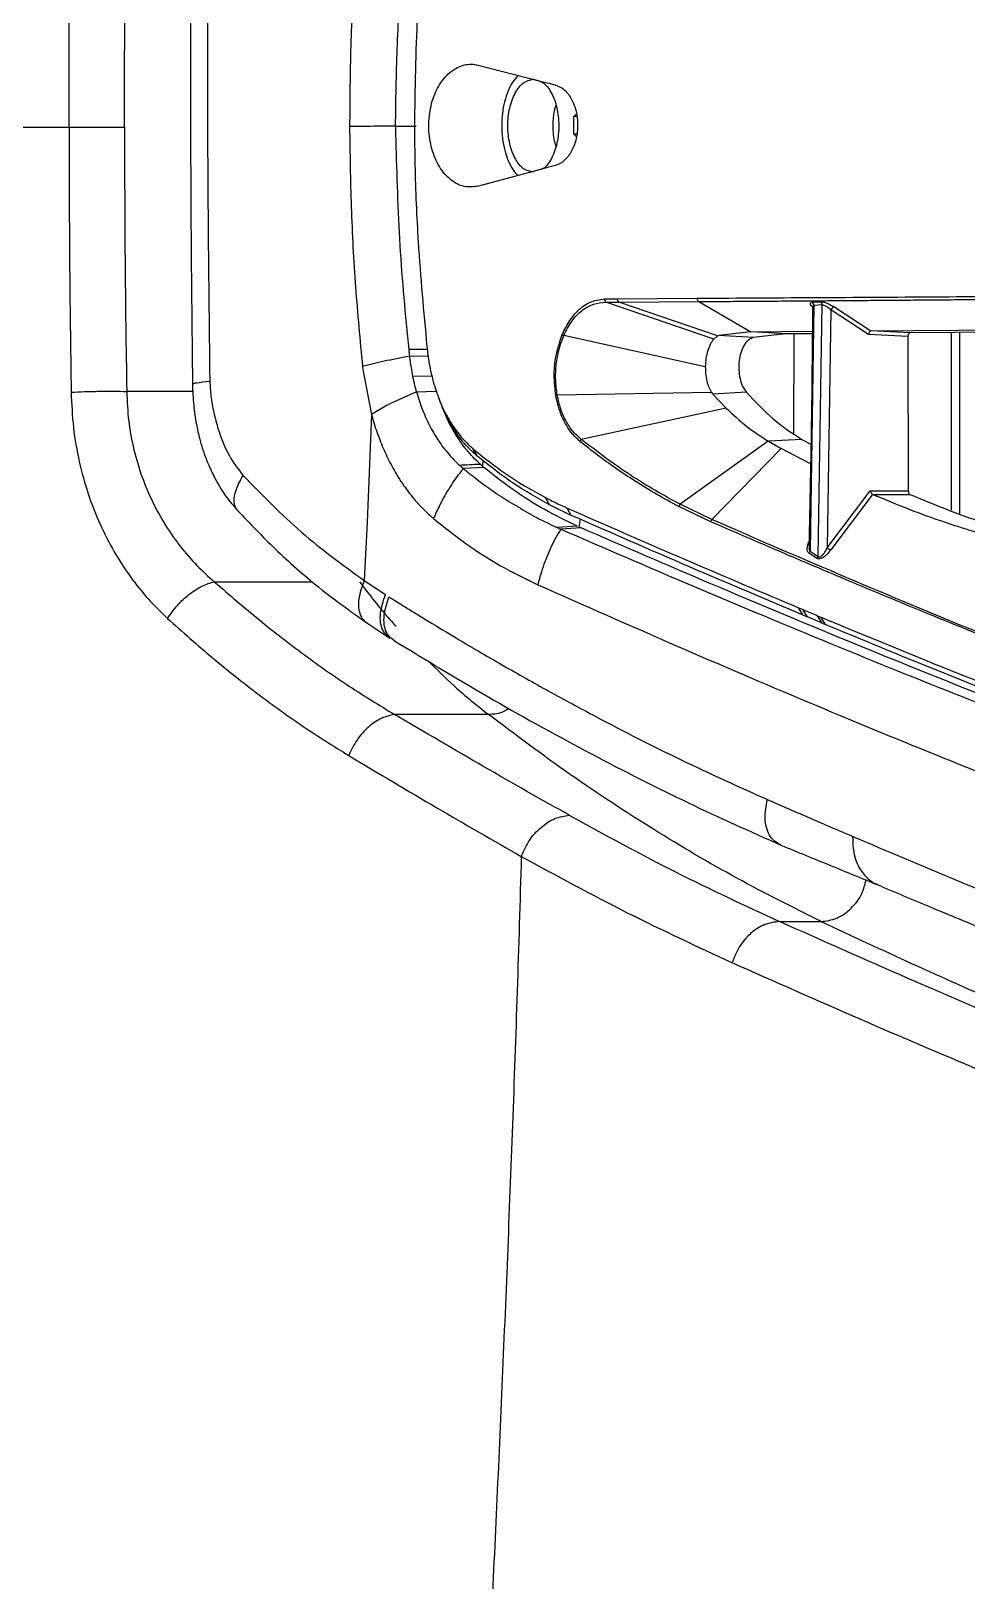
# Model space of a CAD drawing. Extents: x 939 to 1039, y 781 to 934.
# Drawn here: x 1015.19 to 1020.15, y 814.79 to 823.01 of the extents above; entities that cross this region are included whole.
import ezdxf

# ---------------------------------------------------------------- set-up
doc = ezdxf.new("R2010")
doc.units = 0
doc.header["$MEASUREMENT"] = 0
doc.layers.add('1', color=4, linetype='Continuous')

# ---------------------------------------------------------------- blocks, each defined once
blk = doc.blocks.new('Envoy')
at = {"layer": '1', "color": 3, "linetype": 'Continuous', "lineweight": 25}
for p, q in [((78.9031, 23.6504), (79.2127, 23.5713)), ((79.4104, 23.3775), (79.423, 23.3909)), ((79.425, 23.3776), (79.4104, 23.3775)), ((79.4106, 23.2851), (79.4104, 23.3775)), ((79.4242, 23.271), (79.4106, 23.2851)), ((79.4253, 23.285), (79.4106, 23.2851)), ((79.2139, 23.0924), (78.9048, 23.009)), ((79.6401, 22.4129), (80.063, 22.4159)), ((79.5715, 22.4121), (79.6401, 22.4129)), ((79.5798, 22.3943), (79.6487, 22.3948)), ((80.1513, 22.1994), (79.5798, 22.3943)), ((79.6487, 22.3948), (80.0716, 22.3979)), ((80.1703, 22.2156), (79.6487, 22.3948)), ((80.0716, 22.3979), (80.3473, 22.2378)), ((80.6804, 22.3771), (80.6606, 21.0754)), ((80.6722, 22.3941), (80.7167, 22.3973)), ((80.7248, 22.3804), (80.6804, 22.3771)), ((80.7042, 21.0478), (80.7248, 22.3804)), ((80.771, 22.3541), (80.7522, 21.0937)), ((80.9707, 22.2234), (80.771, 22.3541)), ((80.7863, 22.3709), (80.9823, 22.2427)), ((80.1062, 22.0522), (79.3562, 22.2173)), ((80.1513, 22.1994), (80.1703, 22.2156)), ((80.1703, 22.2156), (80.177, 22.2181)), ((80.3473, 22.2378), (80.177, 22.2181)), ((80.3596, 22.2068), (80.177, 22.2181)), ((80.3473, 22.2378), (80.6728, 22.2404)), ((80.5318, 22.2262), (80.3473, 22.2378)), ((80.5318, 22.2262), (80.3596, 22.2068)), ((80.6727, 22.2275), (80.5318, 22.2262)), ((80.5747, 22.2266), (80.574, 21.6945)), ((81.179, 22.2123), (80.9707, 22.2234)), ((80.9823, 22.2427), (80.9833, 22.2429)), ((80.9833, 22.2429), (81.7872, 22.2495)), ((81.1899, 22.2319), (80.9833, 22.2429)), ((81.179, 22.2123), (81.1811, 21.3955)), ((81.7871, 22.237), (81.1899, 22.2319)), ((81.4078, 22.2337), (81.4078, 21.2929)), ((81.454, 21.2752), (81.454, 22.2341)), ((78.6338, 22.1446), (78.5354, 22.1435)), ((78.6383, 22.1086), (78.5394, 22.1075)), ((77.4813, 22.0394), (77.4823, 21.976)), ((78.2908, 22.0537), (78.2925, 22.038)), ((78.2925, 22.038), (78.3379, 21.8004)), ((78.6582, 22.003), (78.5563, 22.0007)), ((78.6674, 21.9664), (78.6692, 21.9599)), ((77.3927, 21.9216), (77.0421, 21.9216)), ((78.4125, 21.8445), (78.3379, 21.8004)), ((78.5759, 21.9202), (78.4357, 21.8566)), ((78.5759, 21.9202), (78.6794, 21.9229)), ((78.5759, 21.9202), (78.6038, 21.8359)), ((78.6944, 21.8855), (78.7028, 21.8641)), ((80.1387, 21.9168), (79.322, 21.9024)), ((80.1387, 21.9168), (80.1455, 21.9078)), ((80.3238, 21.9171), (80.1455, 21.9078)), ((80.1455, 21.9078), (80.2164, 21.8337)), ((78.3378, 21.8004), (78.3152, 21.2286)), ((80.2164, 21.8337), (79.4491, 21.6678)), ((78.8732, 21.6209), (78.8824, 21.6131)), ((78.8732, 21.6209), (78.8885, 21.5875)), ((78.8982, 21.5792), (78.8824, 21.6131)), ((80.4394, 21.659), (79.9723, 21.3239)), ((80.5086, 21.6191), (80.1407, 21.2434)), ((80.4394, 21.659), (80.4414, 21.6578)), ((80.6165, 21.6681), (80.4414, 21.6578)), ((80.4414, 21.6578), (80.5086, 21.6191)), ((80.6632, 21.5381), (80.5086, 21.6191)), ((80.6165, 21.6681), (80.6652, 21.6419)), ((78.9332, 21.5194), (78.8246, 21.5135)), ((78.8885, 21.5875), (78.8982, 21.5792)), ((78.928, 21.5237), (78.9143, 21.5357)), ((78.9331, 21.5194), (78.928, 21.5237)), ((79.2802, 21.3215), (79.2599, 21.3592)), ((80.7522, 21.0937), (80.9788, 21.3954)), ((80.9923, 21.3766), (80.7702, 21.0823)), ((80.9788, 21.3954), (81.1811, 21.3955)), ((80.9923, 21.3766), (81.1895, 21.3765)), ((79.3963, 21.2655), (79.2802, 21.3215)), ((79.3963, 21.2655), (79.3748, 21.304)), ((80.1349, 21.2315), (79.966, 21.3121)), ((80.1407, 21.2434), (79.9723, 21.3239)), ((78.3152, 21.2286), (78.2998, 20.9202)), ((79.4288, 21.2075), (79.3212, 21.2011)), ((79.4479, 21.199), (79.3403, 21.1926)), ((79.4381, 21.2034), (79.4445, 21.2445)), ((79.4479, 21.1991), (79.4381, 21.2034)), ((80.6985, 21.0368), (80.6549, 21.0643)), ((80.6606, 21.0754), (80.7042, 21.0478)), ((77.5057, 20.9139), (78.0263, 20.9139)), ((78.2999, 20.9202), (78.4126, 20.8456)), ((80.6239, 20.7365), (80.5996, 20.7761)), ((78.3132, 20.6958), (78.4363, 20.6155)), ((80.6465, 20.727), (80.6221, 20.7666)), ((80.6239, 20.7365), (80.6465, 20.727)), ((80.7244, 20.6944), (80.6465, 20.727)), ((80.7244, 20.6944), (80.6999, 20.734)), ((80.742, 20.6871), (80.7175, 20.7267)), ((80.7244, 20.6944), (80.742, 20.6871)), ((78.4364, 20.6174), (78.4198, 20.6281)), ((78.4564, 20.605), (78.4396, 20.6158)), ((78.9577, 20.2105), (78.4609, 20.2105)), ((80.4992, 19.1136), (80.7192, 19.1136))]:
    blk.add_line(p, q, dxfattribs=at)
at = {"layer": '1', "color": 3, "linetype": 'Continuous', "lineweight": 25, "flags": 128}
blk.add_lwpolyline([(78.4657, 23.3268), (78.5376, 23.3267), (78.5751, 23.3266)], dxfattribs=at)
at = {"layer": '1', "color": 3, "linetype": 'Continuous', "lineweight": 25}
for centre, radius, start, end in [((80.0838, 22.4148), 0.0208, 177.08014, 234.33167), ((79.5927, 22.4111), 0.0212, 177.22105, 232.60838), ((79.661, 22.4118), 0.021, 176.93268, 234.09836), ((80.6592, 22.3773), 0.0213, 359.45649, 52.15074), ((80.7035, 22.3806), 0.0213, 359.47642, 51.70989), ((80.8066, 22.3371), 0.0394, 120.91694, 154.3666), ((79.3726, 22.2493), 0.036, 227.87825, 242.94769), ((79.334, 21.8557), 0.0483, 104.37168, 113.57427), ((79.4683, 21.6475), 0.0279, 133.43342, 159.59915), ((79.9914, 21.3061), 0.0261, 137.11493, 166.79453), ((80.1599, 21.2267), 0.0255, 138.95967, 168.94879), ((80.6369, 21.0806), 0.0243, 317.71174, 347.60166), ((80.6805, 21.053), 0.0243, 318.15695, 347.64158), ((80.7958, 21.1428), 0.0657, 228.40186, 247.05471)]:
    blk.add_arc(centre, radius, start, end, dxfattribs=at)
for points, knots in [([(76.7368, 23.3214), (76.7372, 23.5511), (76.7379, 24.0104), (76.7428, 24.4688), (76.7453, 24.6979)], [0, 0, 0, 0, 0.500082, 1, 1, 1, 1]), ([(77.0305, 23.3214), (77.0309, 23.5506), (77.0317, 24.0089), (77.0367, 24.4663), (77.0392, 24.6949)], [0, 0, 0, 0, 0.500081, 1, 1, 1, 1]), ([(77.3833, 24.6797), (77.3818, 24.3795), (77.3786, 23.7737), (77.381, 22.8653), (77.3873, 22.2598), (77.3904, 21.9598)], [0, 0, 0, 0, 0.331338, 0.668678, 1, 1, 1, 1]), ([(77.4754, 24.6654), (77.4732, 24.3739), (77.4689, 23.7908), (77.471, 22.9138), (77.4779, 22.3308), (77.4814, 22.0394)], [0, 0, 0, 0, 0.333327, 0.666669, 1, 1, 1, 1]), ([(78.2842, 24.5984), (78.2717, 24.4581), (78.2467, 24.1774), (78.226, 23.752), (78.2236, 23.4677), (78.2224, 23.3255)], [0, 0, 0, 0, 0.333329, 0.666663, 1, 1, 1, 1]), ([(78.4657, 23.3268), (78.4678, 23.4632), (78.472, 23.7361), (78.4945, 24.144), (78.5202, 24.413), (78.5331, 24.5475)], [0, 0, 0, 0, 0.333456, 0.666771, 1, 1, 1, 1]), ([(78.629, 24.5242), (78.6223, 24.4569), (78.6021, 24.2548), (78.5739, 23.8562), (78.5685, 23.5233), (78.5653, 23.3274)], [0, 0, 0, 0, 0.170504, 0.511638, 1, 1, 1, 1]), ([(78.9048, 23.009), (78.8794, 23.006), (78.8287, 22.9999), (78.7554, 23.0388), (78.6951, 23.1086), (78.6544, 23.2041), (78.638, 23.3129), (78.647, 23.4226), (78.68, 23.5216), (78.7335, 23.5997), (78.8018, 23.6479), (78.8612, 23.6587), (78.8946, 23.6521), (78.9031, 23.6504)], [0, 0, 0, 0, 0.09831, 0.196623, 0.294657, 0.391648, 0.487353, 0.582142, 0.676788, 0.772116, 0.868639, 0.966339, 1, 1, 1, 1]), ([(79.1147, 23.5963), (79.1051, 23.5855), (79.0851, 23.563), (79.0608, 23.5147), (79.042, 23.4577), (79.0305, 23.3943), (79.0267, 23.328), (79.0308, 23.2618), (79.0427, 23.1986), (79.0618, 23.142), (79.0854, 23.0957), (79.1043, 23.0746), (79.1129, 23.0651)], [0, 0, 0, 0, 0.095683, 0.198128, 0.300579, 0.403024, 0.505472, 0.607919, 0.710366, 0.812815, 0.915263, 1, 1, 1, 1]), ([(79.1959, 23.0834), (79.1783, 23.0869), (79.1429, 23.094), (79.0979, 23.1506), (79.0677, 23.2316), (79.0569, 23.3283), (79.0672, 23.4251), (79.097, 23.5067), (79.1417, 23.564), (79.177, 23.5717), (79.1947, 23.5755)], [0, 0, 0, 0, 0.1249997, 0.2499979, 0.3749975, 0.4999998, 0.6249996, 0.7499979, 0.8749989, 1, 1, 1, 1]), ([(79.1947, 23.5755), (79.2123, 23.572), (79.2477, 23.5649), (79.2927, 23.5084), (79.323, 23.4273), (79.3337, 23.3308), (79.3235, 23.2334), (79.2934, 23.1538), (79.2615, 23.1064), (79.2406, 23.0998), (79.2371, 23.0987)], [0, 0, 0, 0, 0.138835, 0.277666, 0.416502, 0.555334, 0.694167, 0.833002, 0.971834, 1, 1, 1, 1]), ([(79.2127, 23.5713), (79.2312, 23.5666), (79.2642, 23.558), (79.297, 23.5495), (79.3115, 23.5458)], [0, 0, 0, 0, 0.560002, 1, 1, 1, 1]), ([(79.3115, 23.5458), (79.3269, 23.5393), (79.358, 23.5263), (79.3963, 23.4788), (79.422, 23.4158), (79.4328, 23.3433), (79.4268, 23.2704), (79.4057, 23.204), (79.3713, 23.1526), (79.3376, 23.1275), (79.3174, 23.1209), (79.3126, 23.1193)], [0, 0, 0, 0, 0.1203257, 0.2422677, 0.3639878, 0.4835142, 0.6039972, 0.7221022, 0.8436147, 0.9626921, 1, 1, 1, 1]), ([(79.3153, 23.4366), (79.3128, 23.4302), (79.3006, 23.3992), (79.2972, 23.3284), (79.3008, 23.2583), (79.3129, 23.2281), (79.3151, 23.2224)], [0, 0, 0, 0, 0.104017, 0.50523, 0.906437, 1, 1, 1, 1]), ([(68.5541, 23.3214), (68.715, 23.3214), (69.0349, 23.3214), (69.5322, 23.3214), (70.0377, 23.3214), (70.5518, 23.3214), (71.0726, 23.3214), (71.5988, 23.3214), (72.1286, 23.3214), (72.6601, 23.3214), (73.1914, 23.3214), (73.7203, 23.3214), (74.2449, 23.3214), (74.7632, 23.3214), (75.2735, 23.3214), (75.7739, 23.3214), (76.2645, 23.3214), (76.579, 23.3214), (76.7368, 23.3214)], [0, 0, 0, 0, 0.065947, 0.131118, 0.195528, 0.259211, 0.322219, 0.384622, 0.446509, 0.507989, 0.569184, 0.630221, 0.691231, 0.752342, 0.813675, 0.875339, 0.937423, 1, 1, 1, 1]), ([(76.7368, 23.3214), (76.7373, 23.087), (76.7382, 22.6186), (76.7446, 22.151), (76.7478, 21.9174)], [0, 0, 0, 0, 0.500229, 1, 1, 1, 1]), ([(76.7368, 23.3214), (76.7602, 23.3214), (76.807, 23.3214), (76.8853, 23.3213), (76.9629, 23.3213), (77.008, 23.3214), (77.0305, 23.3214)], [0, 0, 0, 0, 0.249997, 0.499999, 0.750003, 1, 1, 1, 1]), ([(77.0305, 23.3214), (77.031, 23.0877), (77.0319, 22.6207), (77.0387, 22.1546), (77.0421, 21.9216)], [0, 0, 0, 0, 0.500214, 1, 1, 1, 1]), ([(78.4657, 23.3268), (78.421, 23.3266), (78.3317, 23.3262), (78.2588, 23.3257), (78.2224, 23.3255)], [0, 0, 0, 0, 0.499996, 1, 1, 1, 1]), ([(78.2224, 23.3255), (78.2243, 23.1833), (78.2283, 22.899), (78.2511, 22.474), (78.2776, 22.1938), (78.2908, 22.0537)], [0, 0, 0, 0, 0.333336, 0.666671, 1, 1, 1, 1]), ([(78.4657, 23.3268), (78.4658, 23.313), (78.4661, 23.2883), (78.4665, 23.2636), (78.4667, 23.2527)], [0, 0, 0, 0, 0.560003, 1, 1, 1, 1]), ([(78.5653, 23.3274), (78.5662, 23.259), (78.5688, 23.0538), (78.5847, 22.6629), (78.6147, 22.3443), (78.632, 22.1606)], [0, 0, 0, 0, 0.174776, 0.524459, 1, 1, 1, 1]), ([(78.4667, 23.2527), (78.4719, 23.0666), (78.4823, 22.6943), (78.5177, 22.3271), (78.5354, 22.1435)], [0, 0, 0, 0, 0.500116, 1, 1, 1, 1]), ([(79.3126, 23.1193), (79.2942, 23.1143), (79.2614, 23.1053), (79.2284, 23.0963), (79.2139, 23.0924)], [0, 0, 0, 0, 0.559994, 1, 1, 1, 1]), ([(80.063, 22.4159), (80.2857, 22.4171), (80.7312, 22.4195), (81.363, 22.4233), (81.9706, 22.4279), (82.5531, 22.4334), (83.114, 22.4395), (83.6519, 22.4458), (84.1654, 22.4523), (84.4808, 22.4565), (84.6385, 22.4586)], [0, 0, 0, 0, 0.124992, 0.249991, 0.374994, 0.500001, 0.625009, 0.750013, 0.875011, 1, 1, 1, 1]), ([(80.0716, 22.3979), (80.1275, 22.3983), (80.2286, 22.399), (80.3625, 22.3999), (80.4642, 22.4006), (80.5342, 22.4011), (80.5757, 22.4014), (80.6145, 22.4017), (80.6608, 22.4021), (80.722, 22.4025), (80.7827, 22.403), (80.8519, 22.4035), (80.9241, 22.4041), (81.0042, 22.4047), (81.0884, 22.4054), (81.1847, 22.4061), (81.2867, 22.4069), (81.4056, 22.4079), (81.5357, 22.4089), (81.6757, 22.4101), (81.8242, 22.4114), (81.9729, 22.4126), (82.1238, 22.4139), (82.2731, 22.4152), (82.4235, 22.4165), (82.5799, 22.4179), (82.7373, 22.4194), (82.9054, 22.4209), (83.078, 22.4225), (83.2523, 22.4242), (83.4233, 22.4258), (83.5908, 22.4276), (83.8556, 22.4303), (84.2176, 22.4343), (84.5048, 22.4377), (84.651, 22.4395)], [0, 0, 0, 0, 0.031102, 0.056282, 0.075541, 0.088878, 0.096293, 0.099337, 0.111165, 0.122963, 0.134733, 0.146474, 0.1633, 0.177064, 0.193684, 0.213162, 0.234458, 0.254875, 0.284975, 0.313681, 0.340995, 0.377161, 0.406953, 0.436616, 0.472631, 0.504105, 0.538698, 0.576408, 0.616164, 0.655115, 0.695362, 0.734534, 0.772763, 0.884269, 1, 1, 1, 1]), ([(79.3484, 22.2226), (79.3609, 22.2486), (79.3848, 22.2981), (79.4347, 22.3558), (79.4966, 22.4012), (79.5449, 22.4082), (79.5715, 22.4121)], [0, 0, 0, 0, 0.234949, 0.448747, 0.695466, 1, 1, 1, 1]), ([(79.3562, 22.2173), (79.3695, 22.2438), (79.3962, 22.2967), (79.4514, 22.353), (79.5134, 22.3889), (79.5577, 22.3925), (79.5798, 22.3943)], [0, 0, 0, 0, 0.250871, 0.501174, 0.750894, 1, 1, 1, 1]), ([(80.6742, 22.3687), (80.6725, 22.1752), (80.6687, 21.7534), (80.6599, 21.3317), (80.6551, 21.1035)], [0, 0, 0, 0, 0.458689, 1, 1, 1, 1]), ([(80.6747, 22.3685), (80.6716, 22.3716), (80.6646, 22.3786), (80.6619, 22.3867), (80.6641, 22.3926), (80.6697, 22.3936), (80.6722, 22.3941)], [0, 0, 0, 0, 0.242012, 0.53942, 0.790432, 1, 1, 1, 1]), ([(80.6747, 22.3687), (80.6746, 22.3706), (80.6744, 22.3737), (80.6769, 22.3763), (80.6793, 22.3769), (80.6804, 22.3771)], [0, 0, 0, 0, 0.446365, 0.727992, 1, 1, 1, 1]), ([(80.7167, 22.3973), (80.7187, 22.3974), (80.7227, 22.3974), (80.7324, 22.3957), (80.7462, 22.3915), (80.7659, 22.3831), (80.779, 22.3753), (80.7863, 22.3709)], [0, 0, 0, 0, 0.1198, 0.242105, 0.452934, 0.691238, 1, 1, 1, 1]), ([(80.7248, 22.3804), (80.7261, 22.3804), (80.729, 22.3805), (80.7363, 22.3783), (80.7469, 22.3732), (80.7598, 22.3646), (80.7673, 22.3576), (80.771, 22.3541)], [0, 0, 0, 0, 0.115801, 0.234904, 0.482834, 0.739897, 1, 1, 1, 1]), ([(79.3147, 21.8999), (79.3106, 21.9352), (79.303, 21.9998), (79.3121, 22.1127), (79.3348, 22.1812), (79.3484, 22.2226)], [0, 0, 0, 0, 0.323174, 0.591121, 1, 1, 1, 1]), ([(79.322, 21.9024), (79.3185, 21.9291), (79.3115, 21.9823), (79.3156, 22.0647), (79.3292, 22.1451), (79.3472, 22.1932), (79.3562, 22.2173)], [0, 0, 0, 0, 0.250152, 0.500349, 0.750367, 1, 1, 1, 1]), ([(80.1513, 22.1994), (80.1452, 22.1914), (80.133, 22.1752), (80.1185, 22.1393), (80.1084, 22.0976), (80.107, 22.0673), (80.1062, 22.0522)], [0, 0, 0, 0, 0.24789, 0.49803, 0.749144, 1, 1, 1, 1]), ([(80.3596, 22.2068), (80.3509, 22.2034), (80.3335, 22.1967), (80.311, 22.169), (80.2941, 22.1312), (80.2842, 22.0855), (80.2824, 22.0366), (80.2889, 21.9892), (80.3026, 21.9466), (80.3168, 21.927), (80.3238, 21.9171)], [0, 0, 0, 0, 0.125002, 0.250001, 0.375, 0.499998, 0.625004, 0.75, 0.875002, 1, 1, 1, 1]), ([(80.9823, 22.2427), (80.9814, 22.2422), (80.9794, 22.2412), (80.9762, 22.2367), (80.9731, 22.2306), (80.9715, 22.2258), (80.9707, 22.2234)], [0, 0, 0, 0, 0.233787, 0.488661, 0.733804, 1, 1, 1, 1]), ([(81.1899, 22.2319), (81.1884, 22.2316), (81.1855, 22.231), (81.182, 22.2264), (81.1794, 22.22), (81.1791, 22.2149), (81.179, 22.2123)], [0, 0, 0, 0, 0.2547001, 0.5074908, 0.7532291, 1, 1, 1, 1]), ([(78.5394, 22.1075), (78.4935, 22.0991), (78.4016, 22.0823), (78.3277, 22.0632), (78.2908, 22.0537)], [0, 0, 0, 0, 0.499708, 1, 1, 1, 1]), ([(78.5354, 22.1435), (78.5362, 22.1368), (78.5375, 22.1247), (78.5388, 22.1127), (78.5394, 22.1075)], [0, 0, 0, 0, 0.5599972, 1, 1, 1, 1]), ([(78.5394, 22.1075), (78.5419, 22.0873), (78.5464, 22.0512), (78.5532, 22.0161), (78.5563, 22.0007)], [0, 0, 0, 0, 0.559985, 1, 1, 1, 1]), ([(78.632, 22.1606), (78.6326, 22.1555), (78.6337, 22.1452), (78.6349, 22.1349), (78.6354, 22.1298)], [0, 0, 0, 0, 0.499987, 1, 1, 1, 1]), ([(78.6354, 22.1298), (78.6375, 22.113), (78.6418, 22.0796), (78.6521, 22.0247), (78.6618, 21.9876), (78.6674, 21.9664)], [0, 0, 0, 0, 0.298805, 0.597599, 1, 1, 1, 1]), ([(80.1062, 22.0522), (80.1065, 22.041), (80.107, 22.0149), (80.1133, 21.9775), (80.1245, 21.9426), (80.134, 21.9254), (80.1387, 21.9168)], [0, 0, 0, 0, 0.216044, 0.501817, 0.752082, 1, 1, 1, 1]), ([(77.3903, 21.9644), (77.3917, 21.925), (77.3942, 21.8519), (77.4091, 21.7533), (77.427, 21.6738), (77.4475, 21.6049), (77.4735, 21.5351), (77.5108, 21.4559), (77.5636, 21.3672), (77.61, 21.3133), (77.635, 21.2843)], [0, 0, 0, 0, 0.150837, 0.279961, 0.38693, 0.472442, 0.567849, 0.687539, 0.831605, 1, 1, 1, 1]), ([(77.392, 21.9598), (77.3923, 21.9609), (77.3928, 21.9636), (77.4181, 21.9695), (77.4567, 21.9734), (77.4823, 21.976)], [0, 0, 0, 0, 0.193906, 0.464606, 1, 1, 1, 1]), ([(77.4823, 21.976), (77.4839, 21.9497), (77.4873, 21.8932), (77.5028, 21.8078), (77.5315, 21.7003), (77.5782, 21.5805), (77.6321, 21.5108), (77.6583, 21.477)], [0, 0, 0, 0, 0.135611, 0.290866, 0.455819, 0.735912, 1, 1, 1, 1]), ([(78.5563, 22.0007), (78.5596, 21.9854), (78.5654, 21.9582), (78.5727, 21.9318), (78.5759, 21.9202)], [0, 0, 0, 0, 0.559996, 1, 1, 1, 1]), ([(78.6692, 21.9599), (78.6795, 21.9284), (78.7002, 21.8647), (78.7427, 21.7797), (78.7927, 21.7038), (78.8375, 21.6527), (78.8656, 21.6276), (78.8732, 21.6209)], [0, 0, 0, 0, 0.226395, 0.457625, 0.683972, 0.91481, 1, 1, 1, 1]), ([(76.7478, 21.9174), (76.7712, 21.9186), (76.818, 21.921), (76.8965, 21.9229), (76.9743, 21.9233), (77.0195, 21.9222), (77.0421, 21.9216)], [0, 0, 0, 0, 0.249995, 0.5, 0.749998, 1, 1, 1, 1]), ([(76.7478, 21.9174), (76.7506, 21.855), (76.7563, 21.7308), (76.7882, 21.55), (76.8358, 21.3783), (76.8986, 21.2182), (76.974, 21.0713), (77.0601, 20.939), (77.1542, 20.8204), (77.2235, 20.7531), (77.2579, 20.7197)], [0, 0, 0, 0, 0.132333, 0.263371, 0.392387, 0.518936, 0.642861, 0.764216, 0.883155, 1, 1, 1, 1]), ([(77.0421, 21.9216), (77.0445, 21.8691), (77.0491, 21.7645), (77.078, 21.6124), (77.1212, 21.4679), (77.1784, 21.3332), (77.2471, 21.2096), (77.3256, 21.0983), (77.4115, 20.9985), (77.4744, 20.942), (77.5057, 20.9139)], [0, 0, 0, 0, 0.13102, 0.260931, 0.389179, 0.515425, 0.639547, 0.761589, 0.881653, 1, 1, 1, 1]), ([(78.4357, 21.8566), (78.4313, 21.8543), (78.4235, 21.8503), (78.4159, 21.8463), (78.4125, 21.8445)], [0, 0, 0, 0, 0.559842, 1, 1, 1, 1]), ([(78.8885, 21.5875), (78.866, 21.6091), (78.8207, 21.6526), (78.7631, 21.7375), (78.7245, 21.8062), (78.7095, 21.8494), (78.707, 21.8566)], [0, 0, 0, 0, 0.309637, 0.621777, 0.937026, 1, 1, 1, 1]), ([(79.4421, 21.6573), (79.4264, 21.6719), (79.3967, 21.6995), (79.3607, 21.7573), (79.3317, 21.8229), (79.3204, 21.8741), (79.3147, 21.8999)], [0, 0, 0, 0, 0.263722, 0.496601, 0.746743, 1, 1, 1, 1]), ([(79.4491, 21.6678), (79.4341, 21.6809), (79.4041, 21.7069), (79.3678, 21.7629), (79.3386, 21.8279), (79.3275, 21.8776), (79.322, 21.9024)], [0, 0, 0, 0, 0.249508, 0.499494, 0.749741, 1, 1, 1, 1]), ([(80.3238, 21.9171), (80.3705, 21.8673), (80.4638, 21.7676), (80.5656, 21.7013), (80.6165, 21.6681)], [0, 0, 0, 0, 0.5000001, 1, 1, 1, 1]), ([(78.3379, 21.8004), (78.3427, 21.7837), (78.3522, 21.7505), (78.3685, 21.7022), (78.3861, 21.6554), (78.4051, 21.6101), (78.4255, 21.5663), (78.4471, 21.5243), (78.4655, 21.4917), (78.4862, 21.4576), (78.5155, 21.4132), (78.5552, 21.3612), (78.5959, 21.3155), (78.6267, 21.2847), (78.6496, 21.2637), (78.6621, 21.253), (78.6668, 21.249)], [0, 0, 0, 0, 0.072329, 0.144307, 0.215901, 0.287069, 0.357861, 0.428417, 0.498884, 0.527669, 0.612266, 0.747353, 0.840992, 0.914589, 0.967687, 1, 1, 1, 1]), ([(78.6038, 21.8359), (78.6166, 21.8051), (78.6421, 21.7438), (78.6911, 21.6613), (78.7452, 21.5884), (78.7861, 21.5488), (78.8056, 21.5299)], [0, 0, 0, 0, 0.2511283, 0.5000081, 0.7605202, 1, 1, 1, 1]), ([(78.9143, 21.5357), (78.8891, 21.5604), (78.8396, 21.6092), (78.7774, 21.7026), (78.7375, 21.7746), (78.7224, 21.8183), (78.7206, 21.8236)], [0, 0, 0, 0, 0.325175, 0.64132, 0.956291, 1, 1, 1, 1]), ([(80.2164, 21.8337), (80.2525, 21.7997), (80.3245, 21.732), (80.4012, 21.6832), (80.4394, 21.659)], [0, 0, 0, 0, 0.502728, 1, 1, 1, 1]), ([(78.8824, 21.6131), (78.9237, 21.5801), (79.0054, 21.5146), (79.1316, 21.4299), (79.2171, 21.3828), (79.2599, 21.3592)], [0, 0, 0, 0, 0.336842, 0.667854, 1, 1, 1, 1]), ([(79.966, 21.3121), (79.927, 21.3331), (79.8494, 21.3747), (79.7374, 21.4434), (79.6329, 21.5133), (79.5355, 21.5837), (79.4732, 21.6328), (79.4421, 21.6573)], [0, 0, 0, 0, 0.219874, 0.437118, 0.636175, 0.818383, 1, 1, 1, 1]), ([(79.9723, 21.3239), (79.8838, 21.3729), (79.7069, 21.4709), (79.535, 21.6022), (79.4491, 21.6678)], [0, 0, 0, 0, 0.499992, 1, 1, 1, 1]), ([(78.8246, 21.5135), (78.8239, 21.5126), (78.8168, 21.5039), (78.8023, 21.4855), (78.7794, 21.4541), (78.7428, 21.3998), (78.7029, 21.3299), (78.6777, 21.2733), (78.6668, 21.249)], [0, 0, 0, 0, 0.011138, 0.106819, 0.223104, 0.381374, 0.734801, 1, 1, 1, 1]), ([(78.9143, 21.5356), (78.913, 21.5355), (78.8768, 21.5336), (78.8405, 21.5317), (78.8056, 21.5299)], [0, 0, 0, 0, 0.036742, 1, 1, 1, 1]), ([(78.8056, 21.5299), (78.8091, 21.5268), (78.8154, 21.5212), (78.8218, 21.5158), (78.8246, 21.5135)], [0, 0, 0, 0, 0.560028, 1, 1, 1, 1]), ([(78.8247, 21.5136), (78.8352, 21.5049), (78.8979, 21.4537), (79.0259, 21.3589), (79.1474, 21.2905), (79.2138, 21.2532)], [0, 0, 0, 0, 0.084046, 0.500033, 1, 1, 1, 1]), ([(79.2802, 21.3215), (79.2152, 21.3579), (79.0848, 21.431), (78.9606, 21.5297), (78.8982, 21.5792)], [0, 0, 0, 0, 0.498217, 1, 1, 1, 1]), ([(78.928, 21.5237), (78.9275, 21.5296), (78.9266, 21.5406), (78.9296, 21.5502), (78.931, 21.5545)], [0, 0, 0, 0, 0.541555, 1, 1, 1, 1]), ([(79.4288, 21.2076), (79.3698, 21.2362), (79.2543, 21.2921), (79.0885, 21.3971), (78.9842, 21.4792), (78.9331, 21.5194)], [0, 0, 0, 0, 0.347623, 0.680411, 1, 1, 1, 1]), ([(77.6329, 21.2885), (77.6272, 21.2952), (77.6143, 21.3105), (77.6097, 21.3458), (77.6178, 21.4021), (77.6421, 21.4471), (77.6583, 21.4771)], [0, 0, 0, 0, 0.165666, 0.375833, 0.585209, 1, 1, 1, 1]), ([(77.6584, 21.477), (77.7601, 21.3729), (77.9634, 21.1647), (78.1877, 21.0017), (78.2999, 20.9202)], [0, 0, 0, 0, 0.4999495, 1, 1, 1, 1]), ([(79.2599, 21.3592), (79.2813, 21.3483), (79.3194, 21.3288), (79.3579, 21.3116), (79.3748, 21.304)], [0, 0, 0, 0, 0.560268, 1, 1, 1, 1]), ([(80.9923, 21.3766), (80.9912, 21.3774), (80.9889, 21.379), (80.9853, 21.3838), (80.9822, 21.3886), (80.9801, 21.3927), (80.9792, 21.3946), (80.9788, 21.3954)], [0, 0, 0, 0, 0.248471, 0.499117, 0.754993, 0.909381, 1, 1, 1, 1]), ([(81.7834, 21.1105), (81.7441, 21.1201), (81.6586, 21.1412), (81.5203, 21.1807), (81.3617, 21.2315), (81.1832, 21.2959), (81.0582, 21.3487), (80.9923, 21.3766)], [0, 0, 0, 0, 0.147885, 0.321829, 0.52183, 0.747887, 1, 1, 1, 1]), ([(81.1811, 21.3955), (81.1812, 21.3934), (81.1815, 21.389), (81.1833, 21.3833), (81.186, 21.3786), (81.1884, 21.3772), (81.1895, 21.3765)], [0, 0, 0, 0, 0.24661, 0.494788, 0.745205, 1, 1, 1, 1]), ([(81.1895, 21.3765), (81.3159, 21.324), (81.5094, 21.2437), (81.7057, 21.1908), (81.7739, 21.1724)], [0, 0, 0, 0, 0.6528376, 1, 1, 1, 1]), ([(77.6281, 21.2917), (77.6942, 21.2227), (77.8325, 21.0783), (78.0622, 20.876), (78.2307, 20.7552), (78.3183, 20.6923)], [0, 0, 0, 0, 0.305259, 0.638736, 1, 1, 1, 1]), ([(79.3748, 21.304), (79.4191, 21.2845), (79.6406, 21.1871), (80.0547, 21.0068), (80.4107, 20.8561), (80.5996, 20.7761)], [0, 0, 0, 0, 0.105034, 0.525213, 1, 1, 1, 1]), ([(78.6668, 21.249), (78.7237, 21.2035), (78.8396, 21.1107), (79.0243, 20.9923), (79.1531, 20.9299), (79.2191, 20.8979)], [0, 0, 0, 0, 0.319514, 0.651782, 1, 1, 1, 1]), ([(79.2138, 21.2532), (79.2338, 21.243), (79.2694, 21.2248), (79.3054, 21.2084), (79.3212, 21.2011)], [0, 0, 0, 0, 0.560007, 1, 1, 1, 1]), ([(79.3403, 21.1926), (79.3219, 21.1608), (79.2851, 21.0971), (79.2596, 21.0279), (79.2468, 20.9932)], [0, 0, 0, 0, 0.499212, 1, 1, 1, 1]), ([(79.3212, 21.2011), (79.3247, 21.1995), (79.3311, 21.1966), (79.3375, 21.1938), (79.3403, 21.1926)], [0, 0, 0, 0, 0.559952, 1, 1, 1, 1]), ([(79.3403, 21.1926), (79.4675, 21.1374), (79.8494, 20.9717), (80.4637, 20.7117), (81.1717, 20.421), (81.8481, 20.1538), (82.489, 19.9114), (83.0947, 19.6938), (83.6625, 19.5013), (84.1963, 19.3305), (84.5181, 19.2366), (84.6789, 19.1897)], [0, 0, 0, 0, 0.059169, 0.177623, 0.296079, 0.414529, 0.53298, 0.649693, 0.766504, 0.883304, 1, 1, 1, 1]), ([(80.6239, 20.7365), (80.4254, 20.8205), (80.027, 20.989), (79.607, 21.1731), (79.3963, 21.2655)], [0, 0, 0, 0, 0.498268, 1, 1, 1, 1]), ([(84.7923, 19.1965), (84.6917, 19.2254), (84.4876, 19.2842), (84.1555, 19.386), (83.7978, 19.5005), (83.412, 19.6296), (82.9979, 19.774), (82.5613, 19.9323), (82.0536, 20.1233), (81.4744, 20.3496), (80.8171, 20.6163), (80.1449, 20.8975), (79.679, 21.0991), (79.4479, 21.1991)], [0, 0, 0, 0, 0.073434, 0.149042, 0.226912, 0.307125, 0.389668, 0.474472, 0.55786, 0.670736, 0.782355, 0.892082, 1, 1, 1, 1]), ([(81.5375, 20.6411), (81.4643, 20.6709), (81.3197, 20.7297), (81.1014, 20.8198), (80.8737, 20.915), (80.6354, 21.0159), (80.3861, 21.1227), (80.2181, 21.1955), (80.1349, 21.2315)], [0, 0, 0, 0, 0.163056, 0.322155, 0.477291, 0.654544, 0.828776, 1, 1, 1, 1]), ([(81.5406, 20.6496), (81.315, 20.7428), (80.8639, 20.9293), (80.3818, 21.1387), (80.1407, 21.2434)], [0, 0, 0, 0, 0.4999993, 1, 1, 1, 1]), ([(80.6549, 21.0643), (80.6532, 21.0657), (80.6497, 21.0687), (80.6463, 21.0777), (80.6456, 21.0928), (80.6484, 21.1101), (80.6537, 21.1221), (80.6555, 21.126)], [0, 0, 0, 0, 0.119691, 0.253993, 0.505985, 0.837389, 1, 1, 1, 1]), ([(80.6558, 21.105), (80.6555, 21.1004), (80.6548, 21.0924), (80.6564, 21.0821), (80.6593, 21.0776), (80.6606, 21.0754)], [0, 0, 0, 0, 0.41535, 0.719018, 1, 1, 1, 1]), ([(80.7702, 21.0823), (80.7626, 21.0729), (80.7519, 21.0598), (80.7354, 21.0462), (80.7251, 21.0397), (80.7159, 21.0357), (80.7086, 21.0343), (80.7027, 21.0347), (80.6999, 21.0361), (80.6985, 21.0368)], [0, 0, 0, 0, 0.3705621, 0.5153482, 0.6458149, 0.7499132, 0.8471189, 0.9228157, 1, 1, 1, 1]), ([(80.7042, 21.0478), (80.7049, 21.0472), (80.7063, 21.046), (80.7092, 21.0453), (80.7125, 21.0457), (80.7173, 21.0476), (80.7234, 21.0519), (80.7326, 21.0612), (80.7428, 21.0753), (80.749, 21.0875), (80.7522, 21.0937)], [0, 0, 0, 0, 0.055284, 0.109453, 0.164094, 0.220462, 0.339307, 0.46533, 0.72869, 1, 1, 1, 1]), ([(79.2468, 20.9932), (79.2413, 20.9754), (79.2314, 20.9438), (79.2228, 20.9119), (79.2191, 20.8979)], [0, 0, 0, 0, 0.561967, 1, 1, 1, 1]), ([(77.2579, 20.7197), (77.2746, 20.7433), (77.3081, 20.7903), (77.3732, 20.8498), (77.4419, 20.8952), (77.4844, 20.9077), (77.5057, 20.9139)], [0, 0, 0, 0, 0.250001, 0.500003, 0.75, 1, 1, 1, 1]), ([(77.5057, 20.9139), (77.5852, 20.8452), (77.7436, 20.7082), (77.983, 20.5242), (78.2221, 20.3556), (78.3814, 20.2588), (78.4609, 20.2105)], [0, 0, 0, 0, 0.251982, 0.502056, 0.751305, 1, 1, 1, 1]), ([(78.2999, 20.9202), (78.2879, 20.8871), (78.2698, 20.8374), (78.2684, 20.7747), (78.2788, 20.7343), (78.2955, 20.7077), (78.3105, 20.6993), (78.3149, 20.6967)], [0, 0, 0, 0, 0.366769, 0.552066, 0.736979, 0.921874, 1, 1, 1, 1]), ([(78.2751, 20.9139), (78.3277, 20.8448), (78.3908, 20.7619), (78.4575, 20.6892), (78.4686, 20.6771)], [0, 0, 0, 0, 0.833848, 1, 1, 1, 1]), ([(79.2191, 20.8979), (79.4632, 20.7898), (79.9535, 20.5727), (80.6537, 20.2738), (81.3321, 19.9926), (81.7585, 19.8248), (81.9718, 19.7409)], [0, 0, 0, 0, 0.247343, 0.496757, 0.748239, 1, 1, 1, 1]), ([(78.4198, 20.6281), (78.4117, 20.6377), (78.3954, 20.6569), (78.3849, 20.699), (78.3846, 20.7619), (78.4014, 20.8122), (78.4126, 20.8456)], [0, 0, 0, 0, 0.2003936, 0.4008161, 0.6017169, 1, 1, 1, 1]), ([(78.4396, 20.6158), (78.4314, 20.6255), (78.4149, 20.6448), (78.4044, 20.687), (78.4039, 20.75), (78.4205, 20.8002), (78.4315, 20.8336)], [0, 0, 0, 0, 0.201147, 0.402308, 0.602762, 1, 1, 1, 1]), ([(78.4315, 20.8336), (78.4448, 20.8253), (78.4681, 20.8106), (78.5016, 20.7898), (78.5319, 20.7709), (78.5624, 20.752), (78.593, 20.7332), (78.6621, 20.6909), (78.81, 20.6015), (79.0284, 20.4735), (79.2807, 20.3316), (79.5961, 20.1613), (79.9841, 19.9631), (80.2831, 19.8281), (80.4349, 19.7596)], [0, 0, 0, 0, 0.019286, 0.033982, 0.048738, 0.063552, 0.078424, 0.093356, 0.164535, 0.294855, 0.414665, 0.538212, 0.765574, 1, 1, 1, 1]), ([(80.5996, 20.7761), (80.6027, 20.7748), (80.6102, 20.7716), (80.6177, 20.7685), (80.6221, 20.7666)], [0, 0, 0, 0, 0.413332, 1, 1, 1, 1]), ([(77.2579, 20.7197), (77.3374, 20.6488), (77.496, 20.5073), (77.7363, 20.3173), (77.9768, 20.1433), (78.1375, 20.0434), (78.2177, 19.9935)], [0, 0, 0, 0, 0.251745, 0.501711, 0.751019, 1, 1, 1, 1]), ([(80.6221, 20.7666), (80.6367, 20.7605), (80.6626, 20.7496), (80.6885, 20.7388), (80.6999, 20.734)], [0, 0, 0, 0, 0.55985, 1, 1, 1, 1]), ([(80.6999, 20.734), (80.7028, 20.7328), (80.7087, 20.7304), (80.7146, 20.7279), (80.7175, 20.7267)], [0, 0, 0, 0, 0.500003, 1, 1, 1, 1]), ([(80.7175, 20.7267), (80.7585, 20.7096), (80.9635, 20.6241), (81.297, 20.4872), (81.5799, 20.3747), (81.7076, 20.3239)], [0, 0, 0, 0, 0.120537, 0.602729, 1, 1, 1, 1]), ([(81.7343, 20.2834), (81.5735, 20.3474), (81.2511, 20.4758), (80.912, 20.6165), (80.742, 20.6871)], [0, 0, 0, 0, 0.498612, 1, 1, 1, 1]), ([(78.4557, 20.6034), (78.632, 20.4965), (78.9847, 20.2827), (79.5052, 19.9973), (80.0144, 19.7382), (80.3439, 19.5911), (80.5067, 19.5184)], [0, 0, 0, 0, 0.251385, 0.50292, 0.754488, 1, 1, 1, 1]), ([(78.6395, 20.4937), (78.6851, 20.4483), (78.7889, 20.3452), (78.8972, 20.2588), (78.9577, 20.2105)], [0, 0, 0, 0, 0.440315, 1, 1, 1, 1]), ([(78.4609, 20.2105), (78.4376, 20.2056), (78.3909, 20.1959), (78.3206, 20.1464), (78.2583, 20.0776), (78.2312, 20.0215), (78.2177, 19.9935)], [0, 0, 0, 0, 0.250001, 0.500002, 0.749999, 1, 1, 1, 1]), ([(79.3859, 19.6765), (79.237, 19.7607), (78.9398, 19.9288), (78.6204, 20.1167), (78.4609, 20.2105)], [0, 0, 0, 0, 0.500985, 1, 1, 1, 1]), ([(79.0665, 20.2427), (79.0585, 20.2372), (79.0239, 20.2139), (78.9865, 20.212), (78.9577, 20.2105)], [0, 0, 0, 0, 0.233424, 1, 1, 1, 1]), ([(80.7192, 19.1136), (80.5702, 19.1883), (80.2719, 19.3378), (79.8298, 19.5993), (79.3906, 19.8862), (79.1023, 20.1022), (78.9577, 20.2105)], [0, 0, 0, 0, 0.248871, 0.498136, 0.748281, 1, 1, 1, 1]), ([(78.2177, 19.9935), (78.375, 19.8995), (78.6905, 19.7111), (78.9843, 19.5428), (79.1317, 19.4583)], [0, 0, 0, 0, 0.498396, 1, 1, 1, 1]), ([(80.5068, 19.5181), (80.4951, 19.5244), (80.4716, 19.5372), (80.4448, 19.5701), (80.4279, 19.6119), (80.4187, 19.6754), (80.4285, 19.726), (80.435, 19.7596)], [0, 0, 0, 0, 0.165917, 0.333121, 0.500337, 0.667796, 1, 1, 1, 1]), ([(80.4349, 19.7596), (80.5111, 19.7265), (80.6633, 19.6602), (80.8122, 19.5966), (80.8866, 19.5648)], [0, 0, 0, 0, 0.500071, 1, 1, 1, 1]), ([(79.1317, 19.4583), (79.1445, 19.4874), (79.1701, 19.5457), (79.2344, 19.6159), (79.3092, 19.6651), (79.3603, 19.6727), (79.3859, 19.6765)], [0, 0, 0, 0, 0.249999, 0.499997, 0.75, 1, 1, 1, 1]), ([(79.3859, 19.6765), (79.574, 19.5737), (79.9505, 19.3679), (80.3162, 19.1984), (80.4992, 19.1136)], [0, 0, 0, 0, 0.499568, 1, 1, 1, 1]), ([(80.8864, 19.5638), (80.8869, 19.5314), (80.8876, 19.4815), (80.9091, 19.4201), (80.9332, 19.3768), (80.9658, 19.342), (80.9933, 19.3178), (81.0126, 19.3125), (81.0168, 19.3114)], [0, 0, 0, 0, 0.30076, 0.46241, 0.627431, 0.792439, 0.954056, 1, 1, 1, 1]), ([(80.8866, 19.5648), (81.0688, 19.4872), (81.4332, 19.332), (81.7758, 19.1939), (81.9471, 19.1248)], [0, 0, 0, 0, 0.499921, 1, 1, 1, 1]), ([(80.5067, 19.518), (80.5932, 19.4827), (80.7663, 19.412), (80.9351, 19.3425), (81.0197, 19.3076)], [0, 0, 0, 0, 0.499098, 1, 1, 1, 1]), ([(79.1317, 19.4583), (79.1246, 19.2196), (79.1103, 18.7427), (79.0853, 18.0359), (79.0582, 17.3375), (79.0293, 16.6494), (78.999, 15.9714), (78.9779, 15.5292), (78.9674, 15.3083)], [0, 0, 0, 0, 0.167498, 0.334592, 0.501392, 0.667959, 0.834108, 1, 1, 1, 1]), ([(80.2481, 18.8952), (80.0646, 18.9801), (79.6978, 19.1496), (79.3203, 19.3555), (79.1317, 19.4583)], [0, 0, 0, 0, 0.500464, 1, 1, 1, 1]), ([(80.7192, 19.1136), (80.7472, 19.1171), (80.8033, 19.1241), (80.8806, 19.1801), (80.9371, 19.2533), (80.9512, 19.3091), (80.9573, 19.3333)], [0, 0, 0, 0, 0.265801, 0.531598, 0.797402, 1, 1, 1, 1]), ([(81.0161, 19.3093), (81.1089, 19.2701), (81.3089, 19.1856), (81.5992, 19.0659), (81.8823, 18.9511), (82.1368, 18.8497), (82.3645, 18.7607), (82.5542, 18.6877), (82.7105, 18.6284), (82.8374, 18.5809), (82.9503, 18.5391), (83.05, 18.5025), (83.1435, 18.4685), (83.2492, 18.4304), (83.3765, 18.3851), (83.528, 18.3321), (83.695, 18.2748), (83.876, 18.214), (84.0695, 18.1507), (84.2647, 18.0889), (84.4595, 18.0293), (84.6522, 17.9726), (84.8248, 17.9241), (84.9773, 17.8832), (85.074, 17.8584), (85.1372, 17.8426), (85.1669, 17.8353), (85.1966, 17.828), (85.2263, 17.8209), (85.2563, 17.8137), (85.2853, 17.8069), (85.3045, 17.8025), (85.3135, 17.8004)], [0, 0, 0, 0, 0.051103, 0.110169, 0.164894, 0.215267, 0.261291, 0.302967, 0.332664, 0.359677, 0.384005, 0.40565, 0.42495, 0.445836, 0.476332, 0.511211, 0.550474, 0.594123, 0.642161, 0.694589, 0.744353, 0.797515, 0.854075, 0.893269, 0.933942, 0.943279, 0.952683, 0.962131, 0.97161, 0.981248, 0.991198, 1, 1, 1, 1]), ([(80.4992, 19.1136), (80.4731, 19.1103), (80.4207, 19.1037), (80.346, 19.0549), (80.2833, 18.9842), (80.2598, 18.9249), (80.2481, 18.8952)], [0, 0, 0, 0, 0.249999, 0.499996, 0.75, 1, 1, 1, 1]), ([(84.094, 17.6618), (83.9236, 17.7213), (83.583, 17.8404), (83.029, 18.049), (82.4449, 18.2793), (81.8279, 18.5337), (81.1826, 18.8094), (80.7269, 19.0123), (80.4992, 19.1136)], [0, 0, 0, 0, 0.1669201, 0.3337974, 0.5005868, 0.6672445, 0.8337288, 1, 1, 1, 1]), ([(80.7192, 19.1136), (81.0409, 18.9638), (81.685, 18.6639), (82.6606, 18.2789), (83.6428, 17.9372), (84.3023, 17.7536), (84.6323, 17.6618)], [0, 0, 0, 0, 0.249287, 0.499103, 0.749387, 1, 1, 1, 1]), ([(83.832, 17.4522), (83.6621, 17.5114), (83.3222, 17.6298), (82.7696, 17.8372), (82.1872, 18.0662), (81.5722, 18.3191), (80.929, 18.593), (80.475, 18.7945), (80.2481, 18.8952)], [0, 0, 0, 0, 0.166916, 0.333794, 0.500589, 0.667251, 0.833735, 1, 1, 1, 1])]:
    blk.add_open_spline(points, degree=3, knots=knots, dxfattribs=at)

msp = doc.modelspace()

# ---------------------------------------------------------------- block references
at = {"layer": '1'}
msp.add_blockref('Envoy', (938.6538, 799.1744), dxfattribs=at)

doc.saveas('drawing.dxf')
